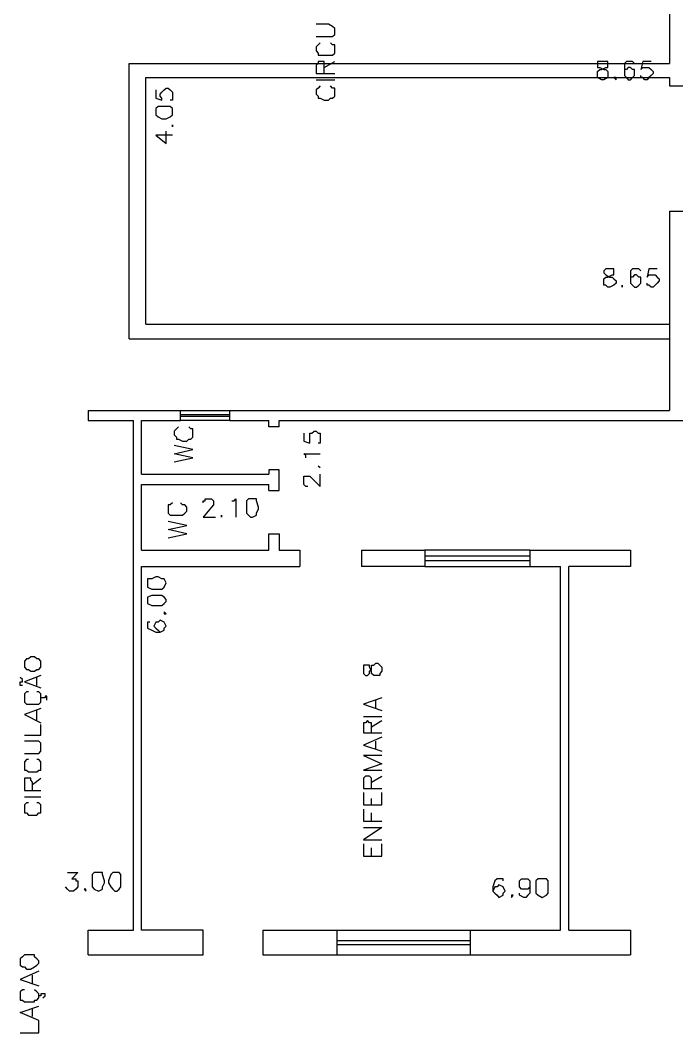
# Model space of a CAD drawing. Header units: millimetres. Extents: x -369 to -70, y -1414 to -1185.
# Drawn here: x -163.12 to -152.3, y -1323.08 to -1306.4 of the extents above; entities that cross this region are included whole.
import ezdxf

# ---------------------------------------------------------------- set-up
doc = ezdxf.new("R2010")
doc.units = ezdxf.units.MM
doc.header["$MEASUREMENT"] = 0
for name, color, linetype in [('10', 10, 'Continuous'), ('50', 50, 'Continuous'), ('8', 8, 'Continuous')]:
    doc.layers.add(name, color=color, linetype=linetype)

msp = doc.modelspace()

# ---------------------------------------------------------------- linework, layer by layer
at = {"layer": '10'}
for points in [[(-152.421, -1301.933), (-152.421, -1307.109)], [(-161.321, -1307.109), (-152.421, -1307.109)], [(-161.321, -1311.645), (-161.321, -1307.109)], [(-161.049, -1311.405), (-161.049, -1307.344)], [(-161.049, -1307.344), (-158.919, -1307.344)], [(-158.919, -1307.344), (-152.421, -1307.344)], [(-152.421, -1307.344), (-152.421, -1307.48), (-152.186, -1307.48)], [(-152.421, -1309.546), (-141.02, -1309.546)], [(-152.421, -1309.546), (-152.421, -1312.827)], [(-161.049, -1311.405), (-152.421, -1311.405)], [(-161.321, -1311.645), (-152.421, -1311.645)], [(-161.997, -1312.827), (-160.474, -1312.827)], [(-161.997, -1312.827), (-161.997, -1312.995), (-161.997, -1312.995), (-161.253, -1312.995)], [(-160.474, -1312.995), (-160.474, -1312.827)], [(-159.663, -1312.827), (-152.421, -1312.827)], [(-159.663, -1312.995), (-159.663, -1312.827)], [(-161.253, -1321.388), (-161.253, -1312.995)], [(-161.117, -1312.995), (-160.474, -1312.995)], [(-161.117, -1313.874), (-161.117, -1312.995)], [(-159.663, -1312.995), (-159.019, -1312.995)], [(-158.851, -1313.099), (-159.019, -1313.099), (-159.019, -1313.099), (-159.019, -1312.995)], [(-158.851, -1312.995), (-150.867, -1312.995)], [(-158.851, -1313.099), (-158.851, -1312.995)], [(-161.117, -1313.874), (-159.019, -1313.874)], [(-159.019, -1314.146), (-158.851, -1314.146), (-158.851, -1314.146), (-158.851, -1313.807), (-158.851, -1313.807), (-159.019, -1313.807), (-159.019, -1313.807), (-159.019, -1313.874)], [(-161.117, -1315.129), (-161.117, -1314.046)], [(-161.117, -1314.046), (-159.019, -1314.046)], [(-159.019, -1314.146), (-159.019, -1314.046)], [(-159.019, -1314.858), (-158.851, -1314.858)], [(-159.019, -1315.129), (-159.019, -1314.858)], [(-158.851, -1314.858), (-158.851, -1315.129), (-158.851, -1315.129), (-158.512, -1315.129)], [(-161.117, -1315.129), (-159.019, -1315.129)], [(-158.512, -1315.129), (-158.512, -1315.397)], [(-157.497, -1315.129), (-157.497, -1315.397)], [(-157.497, -1315.129), (-156.45, -1315.129), (-156.45, -1315.129), (-156.45, -1315.397), (-156.45, -1315.397), (-157.497, -1315.397)], [(-154.723, -1315.129), (-154.723, -1315.397), (-154.216, -1315.397)], [(-154.723, -1315.129), (-153.065, -1315.129), (-153.065, -1315.129), (-153.065, -1315.397), (-153.065, -1315.397), (-154.08, -1315.397)], [(-161.117, -1321.388), (-161.117, -1315.397)], [(-161.117, -1315.397), (-158.512, -1315.397)], [(-154.216, -1321.388), (-154.216, -1315.397)], [(-154.08, -1321.388), (-154.08, -1315.397)], [(-161.997, -1321.795), (-160.102, -1321.795), (-160.102, -1321.795), (-160.102, -1321.388), (-161.117, -1321.388)], [(-161.997, -1321.795), (-161.997, -1321.388), (-161.997, -1321.388), (-161.253, -1321.388)], [(-159.123, -1321.388), (-157.904, -1321.388)], [(-159.123, -1321.388), (-159.123, -1321.795)], [(-157.904, -1321.388), (-157.904, -1321.795)], [(-155.706, -1321.388), (-154.216, -1321.388)], [(-155.706, -1321.388), (-155.706, -1321.795)], [(-154.08, -1321.388), (-153.065, -1321.388), (-153.065, -1321.388), (-153.065, -1321.795)], [(-159.123, -1321.795), (-157.904, -1321.795)], [(-155.706, -1321.795), (-153.065, -1321.795)]]:
    msp.add_lwpolyline(points, dxfattribs=at)
at = {"layer": '50'}
for points in [[(-158.24, -1306.669), (-158.04, -1306.669), (-157.972, -1306.669), (-157.936, -1306.633), (-157.936, -1306.601), (-157.936, -1306.569), (-157.936, -1306.533), (-157.972, -1306.501), (-158.04, -1306.465), (-158.24, -1306.465)], [(-158.176, -1306.769), (-158.208, -1306.805), (-158.24, -1306.837), (-158.24, -1306.905), (-158.208, -1306.941), (-158.208, -1306.973), (-158.176, -1306.973), (-158.108, -1306.973), (-158.04, -1306.973), (-158.004, -1306.973), (-157.972, -1306.973), (-157.936, -1306.941), (-157.936, -1306.905), (-157.936, -1306.837), (-157.936, -1306.805), (-157.972, -1306.805), (-158.004, -1306.769)], [(-158.108, -1307.276), (-158.108, -1307.141), (-158.108, -1307.109), (-158.108, -1307.077), (-158.14, -1307.077), (-158.176, -1307.077), (-158.208, -1307.077), (-158.208, -1307.109), (-158.24, -1307.141), (-158.24, -1307.276), (-158.24, -1307.276), (-157.936, -1307.276)], [(-158.108, -1307.177), (-157.936, -1307.077)], [(-153.54, -1307.077), (-153.608, -1307.077), (-153.608, -1307.109), (-153.608, -1307.141), (-153.608, -1307.177), (-153.572, -1307.177), (-153.504, -1307.209), (-153.472, -1307.209), (-153.436, -1307.245), (-153.436, -1307.276), (-153.436, -1307.312), (-153.436, -1307.344), (-153.504, -1307.38), (-153.54, -1307.38), (-153.608, -1307.344), (-153.608, -1307.312), (-153.608, -1307.276), (-153.608, -1307.245), (-153.572, -1307.209), (-153.54, -1307.209), (-153.472, -1307.177), (-153.436, -1307.177), (-153.436, -1307.141), (-153.436, -1307.109), (-153.436, -1307.077), (-153.504, -1307.077), (-153.54, -1307.077)], [(-152.997, -1307.109), (-153.033, -1307.077), (-153.065, -1307.077), (-153.101, -1307.077), (-153.133, -1307.077), (-153.165, -1307.109), (-153.165, -1307.209), (-153.165, -1307.276), (-153.165, -1307.312), (-153.133, -1307.344), (-153.101, -1307.38), (-153.065, -1307.38), (-153.033, -1307.344), (-152.997, -1307.312), (-152.997, -1307.276), (-152.997, -1307.209), (-153.033, -1307.209), (-153.065, -1307.177), (-153.101, -1307.177), (-153.133, -1307.209), (-153.165, -1307.209), (-153.165, -1307.276)], [(-152.725, -1307.077), (-152.861, -1307.077), (-152.897, -1307.209), (-152.861, -1307.177), (-152.829, -1307.177), (-152.793, -1307.177), (-152.761, -1307.177), (-152.725, -1307.209), (-152.693, -1307.245), (-152.693, -1307.276), (-152.725, -1307.312), (-152.761, -1307.344), (-152.793, -1307.38), (-152.829, -1307.38), (-152.861, -1307.344), (-152.897, -1307.344), (-152.897, -1307.312)], [(-158.24, -1307.38), (-157.936, -1307.38)], [(-153.301, -1307.344), (-153.337, -1307.344), (-153.301, -1307.38), (-153.301, -1307.344)], [(-160.882, -1307.548), (-160.882, -1307.684), (-160.782, -1307.716), (-160.782, -1307.684), (-160.814, -1307.648), (-160.814, -1307.616), (-160.782, -1307.584), (-160.746, -1307.548), (-160.714, -1307.516), (-160.678, -1307.516), (-160.646, -1307.548), (-160.61, -1307.584), (-160.61, -1307.616), (-160.61, -1307.648), (-160.61, -1307.684), (-160.61, -1307.716), (-160.646, -1307.716)], [(-158.176, -1307.48), (-158.208, -1307.516), (-158.24, -1307.548), (-158.24, -1307.616), (-158.208, -1307.648), (-158.208, -1307.684), (-158.176, -1307.684), (-158.108, -1307.716), (-158.04, -1307.716), (-158.004, -1307.684), (-157.972, -1307.684), (-157.936, -1307.648), (-157.936, -1307.616), (-157.936, -1307.548), (-157.936, -1307.516), (-157.972, -1307.516), (-158.004, -1307.48)], [(-160.882, -1307.92), (-160.882, -1307.956), (-160.846, -1307.988), (-160.782, -1308.024), (-160.714, -1308.024), (-160.646, -1307.988), (-160.61, -1307.956), (-160.61, -1307.92), (-160.61, -1307.888), (-160.61, -1307.852), (-160.646, -1307.82), (-160.714, -1307.82), (-160.782, -1307.82), (-160.846, -1307.82), (-160.882, -1307.852), (-160.882, -1307.888), (-160.882, -1307.92)], [(-160.61, -1308.292), (-160.882, -1308.292), (-160.882, -1308.292), (-160.714, -1308.427), (-160.714, -1308.224)], [(-160.61, -1308.124), (-160.61, -1308.156), (-160.61, -1308.124)], [(-153.436, -1310.494), (-153.472, -1310.494), (-153.504, -1310.526), (-153.504, -1310.561), (-153.472, -1310.593), (-153.404, -1310.629), (-153.368, -1310.629), (-153.337, -1310.661), (-153.301, -1310.693), (-153.301, -1310.729), (-153.337, -1310.761), (-153.404, -1310.797), (-153.436, -1310.797), (-153.472, -1310.761), (-153.504, -1310.761), (-153.504, -1310.729), (-153.504, -1310.693), (-153.504, -1310.661), (-153.472, -1310.629), (-153.436, -1310.629), (-153.368, -1310.593), (-153.337, -1310.593), (-153.337, -1310.561), (-153.337, -1310.526), (-153.337, -1310.494), (-153.404, -1310.494), (-153.436, -1310.494)], [(-152.897, -1310.526), (-152.929, -1310.494), (-152.965, -1310.494), (-152.997, -1310.494), (-153.033, -1310.494), (-153.065, -1310.526), (-153.065, -1310.629), (-153.065, -1310.693), (-153.065, -1310.729), (-153.033, -1310.761), (-152.997, -1310.797), (-152.965, -1310.797), (-152.929, -1310.761), (-152.897, -1310.729), (-152.897, -1310.693), (-152.897, -1310.629), (-152.929, -1310.629), (-152.965, -1310.593), (-152.997, -1310.593), (-153.033, -1310.629), (-153.065, -1310.629), (-153.065, -1310.693)], [(-152.625, -1310.494), (-152.761, -1310.494), (-152.793, -1310.629), (-152.761, -1310.593), (-152.725, -1310.593), (-152.693, -1310.593), (-152.657, -1310.593), (-152.625, -1310.629), (-152.593, -1310.661), (-152.593, -1310.693), (-152.625, -1310.729), (-152.657, -1310.761), (-152.693, -1310.797), (-152.725, -1310.797), (-152.761, -1310.761), (-152.793, -1310.761), (-152.793, -1310.729)], [(-153.201, -1310.761), (-153.201, -1310.761), (-153.201, -1310.797), (-153.201, -1310.761)], [(-160.51, -1313.099), (-160.542, -1313.131), (-160.578, -1313.167), (-160.578, -1313.231), (-160.542, -1313.267), (-160.542, -1313.299), (-160.51, -1313.299), (-160.442, -1313.335), (-160.374, -1313.335), (-160.338, -1313.299), (-160.306, -1313.299), (-160.274, -1313.267), (-160.274, -1313.231), (-160.274, -1313.167), (-160.274, -1313.131), (-160.306, -1313.131), (-160.338, -1313.099)], [(-158.444, -1313.199), (-158.444, -1313.335), (-158.344, -1313.367), (-158.344, -1313.335), (-158.344, -1313.303), (-158.344, -1313.267), (-158.344, -1313.199), (-158.312, -1313.199), (-158.276, -1313.167), (-158.244, -1313.167), (-158.208, -1313.199), (-158.176, -1313.199), (-158.176, -1313.267), (-158.176, -1313.303), (-158.176, -1313.335), (-158.176, -1313.367), (-158.208, -1313.367)], [(-160.578, -1313.675), (-160.274, -1313.607), (-160.274, -1313.607), (-160.578, -1313.539), (-160.578, -1313.539), (-160.274, -1313.471), (-160.274, -1313.471), (-160.578, -1313.403)], [(-158.412, -1313.607), (-158.412, -1313.571), (-158.444, -1313.539), (-158.176, -1313.539)], [(-158.176, -1313.775), (-158.208, -1313.743)], [(-158.38, -1314.078), (-158.412, -1314.078), (-158.444, -1314.046), (-158.444, -1314.01), (-158.444, -1313.942), (-158.444, -1313.91), (-158.412, -1313.91), (-158.38, -1313.91), (-158.344, -1313.91), (-158.312, -1313.942), (-158.176, -1314.078), (-158.176, -1313.874)], [(-160.102, -1314.35), (-160.102, -1314.314), (-160.07, -1314.314), (-160.07, -1314.282), (-160.034, -1314.282), (-159.966, -1314.282), (-159.935, -1314.314), (-159.935, -1314.35), (-159.935, -1314.382), (-159.966, -1314.418), (-160.102, -1314.586), (-159.899, -1314.586)], [(-159.631, -1314.314), (-159.595, -1314.314), (-159.563, -1314.282), (-159.563, -1314.586)], [(-159.323, -1314.282), (-159.359, -1314.282), (-159.391, -1314.314), (-159.391, -1314.418), (-159.391, -1314.45), (-159.391, -1314.518), (-159.359, -1314.554), (-159.323, -1314.586), (-159.291, -1314.586), (-159.223, -1314.554), (-159.223, -1314.518), (-159.191, -1314.45), (-159.191, -1314.418), (-159.223, -1314.314), (-159.223, -1314.282), (-159.291, -1314.282), (-159.323, -1314.282)], [(-160.61, -1314.35), (-160.646, -1314.382), (-160.678, -1314.382), (-160.678, -1314.418), (-160.678, -1314.486), (-160.678, -1314.518), (-160.646, -1314.554), (-160.61, -1314.554), (-160.578, -1314.554), (-160.51, -1314.554), (-160.474, -1314.554), (-160.442, -1314.554), (-160.406, -1314.518), (-160.374, -1314.486), (-160.374, -1314.418), (-160.406, -1314.382), (-160.442, -1314.382), (-160.474, -1314.35)], [(-159.799, -1314.554), (-159.799, -1314.554), (-159.799, -1314.586), (-159.799, -1314.554)], [(-160.678, -1314.926), (-160.374, -1314.858), (-160.374, -1314.858), (-160.678, -1314.79), (-160.678, -1314.79), (-160.374, -1314.722), (-160.374, -1314.722), (-160.678, -1314.654)], [(-161.018, -1315.669), (-161.018, -1315.737), (-160.95, -1315.773), (-160.882, -1315.773), (-160.846, -1315.773), (-160.782, -1315.773), (-160.746, -1315.737), (-160.714, -1315.669), (-160.746, -1315.601), (-160.782, -1315.601), (-160.846, -1315.569), (-160.882, -1315.569), (-160.95, -1315.601), (-161.018, -1315.601), (-161.018, -1315.669)], [(-161.018, -1315.973), (-161.018, -1316.009), (-160.95, -1316.041), (-160.882, -1316.041), (-160.846, -1316.041), (-160.782, -1316.041), (-160.746, -1316.009), (-160.714, -1315.973), (-160.714, -1315.941), (-160.746, -1315.905), (-160.782, -1315.873), (-160.846, -1315.873), (-160.882, -1315.873), (-160.95, -1315.873), (-161.018, -1315.905), (-161.018, -1315.941), (-161.018, -1315.973)], [(-160.982, -1316.312), (-161.018, -1316.312), (-161.018, -1316.344), (-161.018, -1316.38), (-161.018, -1316.412), (-160.95, -1316.448), (-160.882, -1316.48), (-160.814, -1316.48), (-160.746, -1316.448), (-160.746, -1316.412), (-160.714, -1316.38), (-160.746, -1316.312), (-160.814, -1316.28), (-160.846, -1316.312), (-160.882, -1316.312), (-160.914, -1316.38), (-160.882, -1316.412), (-160.846, -1316.448), (-160.814, -1316.48)], [(-160.746, -1316.176), (-160.746, -1316.176), (-160.714, -1316.176), (-160.746, -1316.144), (-160.746, -1316.176)], [(-163.048, -1317.024), (-163.048, -1317.056), (-163.012, -1317.092), (-162.98, -1317.092), (-162.944, -1317.124), (-162.88, -1317.124), (-162.844, -1317.092), (-162.812, -1317.092), (-162.776, -1317.056), (-162.776, -1317.024), (-162.776, -1316.988), (-162.776, -1316.956), (-162.812, -1316.92), (-162.844, -1316.92), (-162.88, -1316.888), (-162.944, -1316.888), (-162.98, -1316.92), (-163.012, -1316.92), (-163.048, -1316.956), (-163.048, -1316.988), (-163.048, -1317.024)], [(-157.465, -1317.124), (-157.465, -1317.16), (-157.429, -1317.191), (-157.397, -1317.191), (-157.361, -1317.16), (-157.361, -1317.124), (-157.329, -1317.092), (-157.329, -1317.024), (-157.293, -1317.024), (-157.261, -1316.988), (-157.229, -1316.988), (-157.193, -1317.024), (-157.161, -1317.056), (-157.161, -1317.124), (-157.193, -1317.16), (-157.193, -1317.191), (-157.229, -1317.191), (-157.261, -1317.191), (-157.293, -1317.191), (-157.329, -1317.16), (-157.329, -1317.124), (-157.361, -1317.056), (-157.361, -1317.024), (-157.397, -1317.024), (-157.429, -1317.024), (-157.465, -1317.024), (-157.465, -1317.056), (-157.465, -1317.124)], [(-163.08, -1317.359), (-163.116, -1317.359), (-163.116, -1317.359), (-163.116, -1317.327), (-163.116, -1317.295), (-163.116, -1317.295), (-163.08, -1317.295), (-163.08, -1317.259), (-163.116, -1317.227)], [(-162.776, -1317.191), (-163.048, -1317.295), (-163.048, -1317.295), (-162.776, -1317.395)], [(-162.844, -1317.359), (-162.844, -1317.227)], [(-162.98, -1317.463), (-163.012, -1317.463), (-163.048, -1317.495), (-163.048, -1317.531), (-163.048, -1317.599), (-163.048, -1317.631), (-163.012, -1317.667), (-162.98, -1317.667), (-162.944, -1317.667), (-162.88, -1317.667), (-162.844, -1317.667), (-162.812, -1317.667), (-162.776, -1317.631), (-162.776, -1317.599), (-162.776, -1317.531), (-162.776, -1317.495), (-162.812, -1317.463), (-162.844, -1317.463)], [(-162.676, -1317.599), (-162.676, -1317.563), (-162.676, -1317.531), (-162.708, -1317.531), (-162.708, -1317.563), (-162.776, -1317.563)], [(-157.161, -1317.563), (-157.465, -1317.667), (-157.465, -1317.667), (-157.161, -1317.767)], [(-157.261, -1317.735), (-157.261, -1317.599)], [(-162.776, -1317.735), (-163.048, -1317.835), (-163.048, -1317.835), (-162.776, -1317.971)], [(-162.844, -1317.935), (-162.844, -1317.767)], [(-157.465, -1317.871), (-157.161, -1317.871)], [(-157.329, -1318.139), (-157.329, -1318.039), (-157.329, -1317.971), (-157.361, -1317.971), (-157.397, -1317.935), (-157.429, -1317.971), (-157.465, -1317.971), (-157.465, -1318.039), (-157.465, -1318.139), (-157.465, -1318.139), (-157.161, -1318.139)], [(-157.329, -1318.039), (-157.161, -1317.935)], [(-163.048, -1318.175), (-162.776, -1318.175), (-162.776, -1318.003)], [(-163.048, -1318.478), (-162.844, -1318.478), (-162.812, -1318.478), (-162.776, -1318.442), (-162.776, -1318.378), (-162.776, -1318.31), (-162.812, -1318.274), (-162.844, -1318.274), (-163.048, -1318.274)], [(-157.161, -1318.207), (-157.465, -1318.342), (-157.465, -1318.342), (-157.161, -1318.442)], [(-157.261, -1318.41), (-157.261, -1318.274)], [(-162.98, -1318.578), (-163.012, -1318.578), (-163.048, -1318.614), (-163.048, -1318.646), (-163.048, -1318.714), (-163.048, -1318.75), (-163.012, -1318.75), (-162.98, -1318.782), (-162.944, -1318.782), (-162.88, -1318.782), (-162.844, -1318.782), (-162.812, -1318.75), (-162.776, -1318.75), (-162.776, -1318.714), (-162.776, -1318.646), (-162.776, -1318.614), (-162.812, -1318.578), (-162.844, -1318.578)], [(-157.161, -1318.51), (-157.465, -1318.51), (-157.465, -1318.51), (-157.161, -1318.646), (-157.161, -1318.646), (-157.465, -1318.75), (-157.465, -1318.75), (-157.161, -1318.75)], [(-162.912, -1319.086), (-162.912, -1318.95), (-162.944, -1318.918), (-162.944, -1318.886), (-162.98, -1318.886), (-163.012, -1318.886), (-163.048, -1318.886), (-163.048, -1318.918), (-163.048, -1318.95), (-163.048, -1319.086), (-163.048, -1319.086), (-162.776, -1319.086)], [(-162.912, -1318.986), (-162.776, -1318.886)], [(-157.329, -1319.054), (-157.329, -1318.918), (-157.329, -1318.886), (-157.361, -1318.85), (-157.397, -1318.85), (-157.429, -1318.85), (-157.465, -1318.886), (-157.465, -1318.918), (-157.465, -1319.054), (-157.465, -1319.054), (-157.161, -1319.054)], [(-157.329, -1318.95), (-157.161, -1318.85)], [(-157.465, -1319.122), (-157.465, -1319.326), (-157.465, -1319.326), (-157.161, -1319.326)], [(-157.161, -1319.326), (-157.161, -1319.122)], [(-163.048, -1319.19), (-162.776, -1319.19)], [(-162.98, -1319.29), (-163.012, -1319.29), (-163.048, -1319.326), (-163.048, -1319.358), (-163.048, -1319.425), (-163.048, -1319.457), (-163.012, -1319.457), (-162.98, -1319.493), (-162.944, -1319.493), (-162.88, -1319.493), (-162.844, -1319.493), (-162.812, -1319.457), (-162.776, -1319.457), (-162.776, -1319.425), (-162.776, -1319.358), (-162.776, -1319.326), (-162.812, -1319.29), (-162.844, -1319.29)], [(-157.329, -1319.326), (-157.329, -1319.222)], [(-157.465, -1319.393), (-157.465, -1319.593), (-157.465, -1319.593), (-157.161, -1319.593)], [(-157.329, -1319.593), (-157.329, -1319.457)], [(-157.465, -1319.697), (-157.161, -1319.697), (-157.161, -1319.697), (-157.465, -1319.901), (-157.465, -1319.901), (-157.161, -1319.901)], [(-157.465, -1319.965), (-157.465, -1320.169), (-157.465, -1320.169), (-157.161, -1320.169)], [(-157.329, -1320.169), (-157.329, -1320.033)], [(-157.161, -1320.169), (-157.161, -1319.965)], [(-162.336, -1320.441), (-162.168, -1320.441), (-162.268, -1320.54), (-162.2, -1320.54), (-162.2, -1320.576), (-162.168, -1320.576), (-162.168, -1320.608), (-162.168, -1320.644), (-162.168, -1320.676), (-162.2, -1320.712), (-162.236, -1320.744), (-162.304, -1320.744), (-162.336, -1320.712), (-162.372, -1320.676)], [(-161.829, -1320.441), (-161.897, -1320.441), (-161.933, -1320.472), (-161.933, -1320.576), (-161.933, -1320.608), (-161.933, -1320.676), (-161.897, -1320.712), (-161.829, -1320.744), (-161.761, -1320.712), (-161.761, -1320.676), (-161.729, -1320.608), (-161.729, -1320.576), (-161.761, -1320.472), (-161.761, -1320.441), (-161.829, -1320.441)], [(-161.557, -1320.441), (-161.593, -1320.441), (-161.625, -1320.472), (-161.661, -1320.576), (-161.661, -1320.608), (-161.625, -1320.676), (-161.593, -1320.712), (-161.557, -1320.744), (-161.525, -1320.744), (-161.489, -1320.712), (-161.457, -1320.676), (-161.457, -1320.608), (-161.457, -1320.576), (-161.457, -1320.472), (-161.489, -1320.441), (-161.525, -1320.441), (-161.557, -1320.441)], [(-155.163, -1320.576), (-155.163, -1320.54), (-155.199, -1320.54), (-155.231, -1320.54), (-155.263, -1320.54), (-155.299, -1320.576), (-155.331, -1320.676), (-155.331, -1320.744), (-155.299, -1320.78), (-155.263, -1320.812), (-155.231, -1320.848), (-155.163, -1320.812), (-155.163, -1320.78), (-155.131, -1320.744), (-155.163, -1320.676), (-155.231, -1320.644), (-155.263, -1320.676), (-155.299, -1320.676), (-155.331, -1320.744)], [(-154.723, -1320.644), (-154.723, -1320.676), (-154.755, -1320.712), (-154.791, -1320.712), (-154.823, -1320.712), (-154.859, -1320.712), (-154.891, -1320.676), (-154.891, -1320.644), (-154.891, -1320.608), (-154.891, -1320.576), (-154.859, -1320.54), (-154.823, -1320.54), (-154.791, -1320.54), (-154.755, -1320.54), (-154.723, -1320.576), (-154.723, -1320.644), (-154.723, -1320.712), (-154.723, -1320.78), (-154.755, -1320.812), (-154.791, -1320.848), (-154.823, -1320.848), (-154.891, -1320.812), (-154.891, -1320.78)], [(-154.519, -1320.54), (-154.587, -1320.54), (-154.623, -1320.576), (-154.623, -1320.676), (-154.623, -1320.712), (-154.623, -1320.78), (-154.587, -1320.812), (-154.519, -1320.848), (-154.451, -1320.812), (-154.42, -1320.78), (-154.42, -1320.712), (-154.42, -1320.676), (-154.42, -1320.576), (-154.451, -1320.54), (-154.519, -1320.54)], [(-162.033, -1320.712), (-162.065, -1320.712), (-162.033, -1320.744), (-162.033, -1320.712)], [(-155.027, -1320.812), (-155.027, -1320.812), (-155.027, -1320.848), (-154.995, -1320.812), (-155.027, -1320.812)], [(-163.116, -1321.931), (-163.116, -1321.963), (-163.08, -1321.995), (-163.048, -1321.995), (-163.012, -1322.031), (-162.948, -1322.031), (-162.88, -1321.995), (-162.844, -1321.963), (-162.812, -1321.931), (-162.812, -1321.895), (-162.844, -1321.863), (-162.88, -1321.827), (-162.88, -1321.795), (-162.948, -1321.795), (-163.012, -1321.795), (-163.048, -1321.795), (-163.08, -1321.827), (-163.116, -1321.863), (-163.116, -1321.895), (-163.116, -1321.931)], [(-162.812, -1322.063), (-163.116, -1322.199), (-163.116, -1322.199), (-162.812, -1322.303)], [(-162.912, -1322.267), (-162.912, -1322.131)], [(-163.048, -1322.371), (-163.08, -1322.371), (-163.116, -1322.403), (-163.116, -1322.439), (-163.116, -1322.503), (-163.116, -1322.539), (-163.08, -1322.539), (-163.048, -1322.571), (-163.012, -1322.571), (-162.948, -1322.571), (-162.88, -1322.571), (-162.88, -1322.539), (-162.844, -1322.539), (-162.812, -1322.503), (-162.812, -1322.439), (-162.844, -1322.403), (-162.88, -1322.371)], [(-162.744, -1322.503), (-162.708, -1322.471), (-162.708, -1322.439), (-162.744, -1322.439), (-162.776, -1322.439), (-162.776, -1322.471), (-162.812, -1322.471)], [(-163.116, -1323.078), (-162.812, -1323.078), (-162.812, -1322.878), (-162.812, -1322.878), (-163.116, -1322.742), (-163.116, -1322.742), (-162.812, -1322.639)], [(-162.912, -1322.81), (-162.912, -1322.674)]]:
    msp.add_lwpolyline(points, dxfattribs=at)
at = {"layer": '8'}
for points in [[(-160.474, -1312.827), (-159.663, -1312.827)], [(-160.474, -1312.895), (-159.663, -1312.895)], [(-159.663, -1312.927), (-160.474, -1312.927)], [(-159.663, -1312.995), (-160.474, -1312.995)], [(-154.723, -1315.129), (-156.45, -1315.129)], [(-154.723, -1315.229), (-156.45, -1315.229)], [(-156.45, -1315.297), (-154.723, -1315.297)], [(-156.45, -1315.397), (-154.723, -1315.397)], [(-157.904, -1321.388), (-155.706, -1321.388)], [(-157.904, -1321.556), (-155.706, -1321.556)], [(-157.904, -1321.623), (-155.706, -1321.623)], [(-157.904, -1321.795), (-155.706, -1321.795)]]:
    msp.add_lwpolyline(points, dxfattribs=at)

doc.saveas('drawing.dxf')
